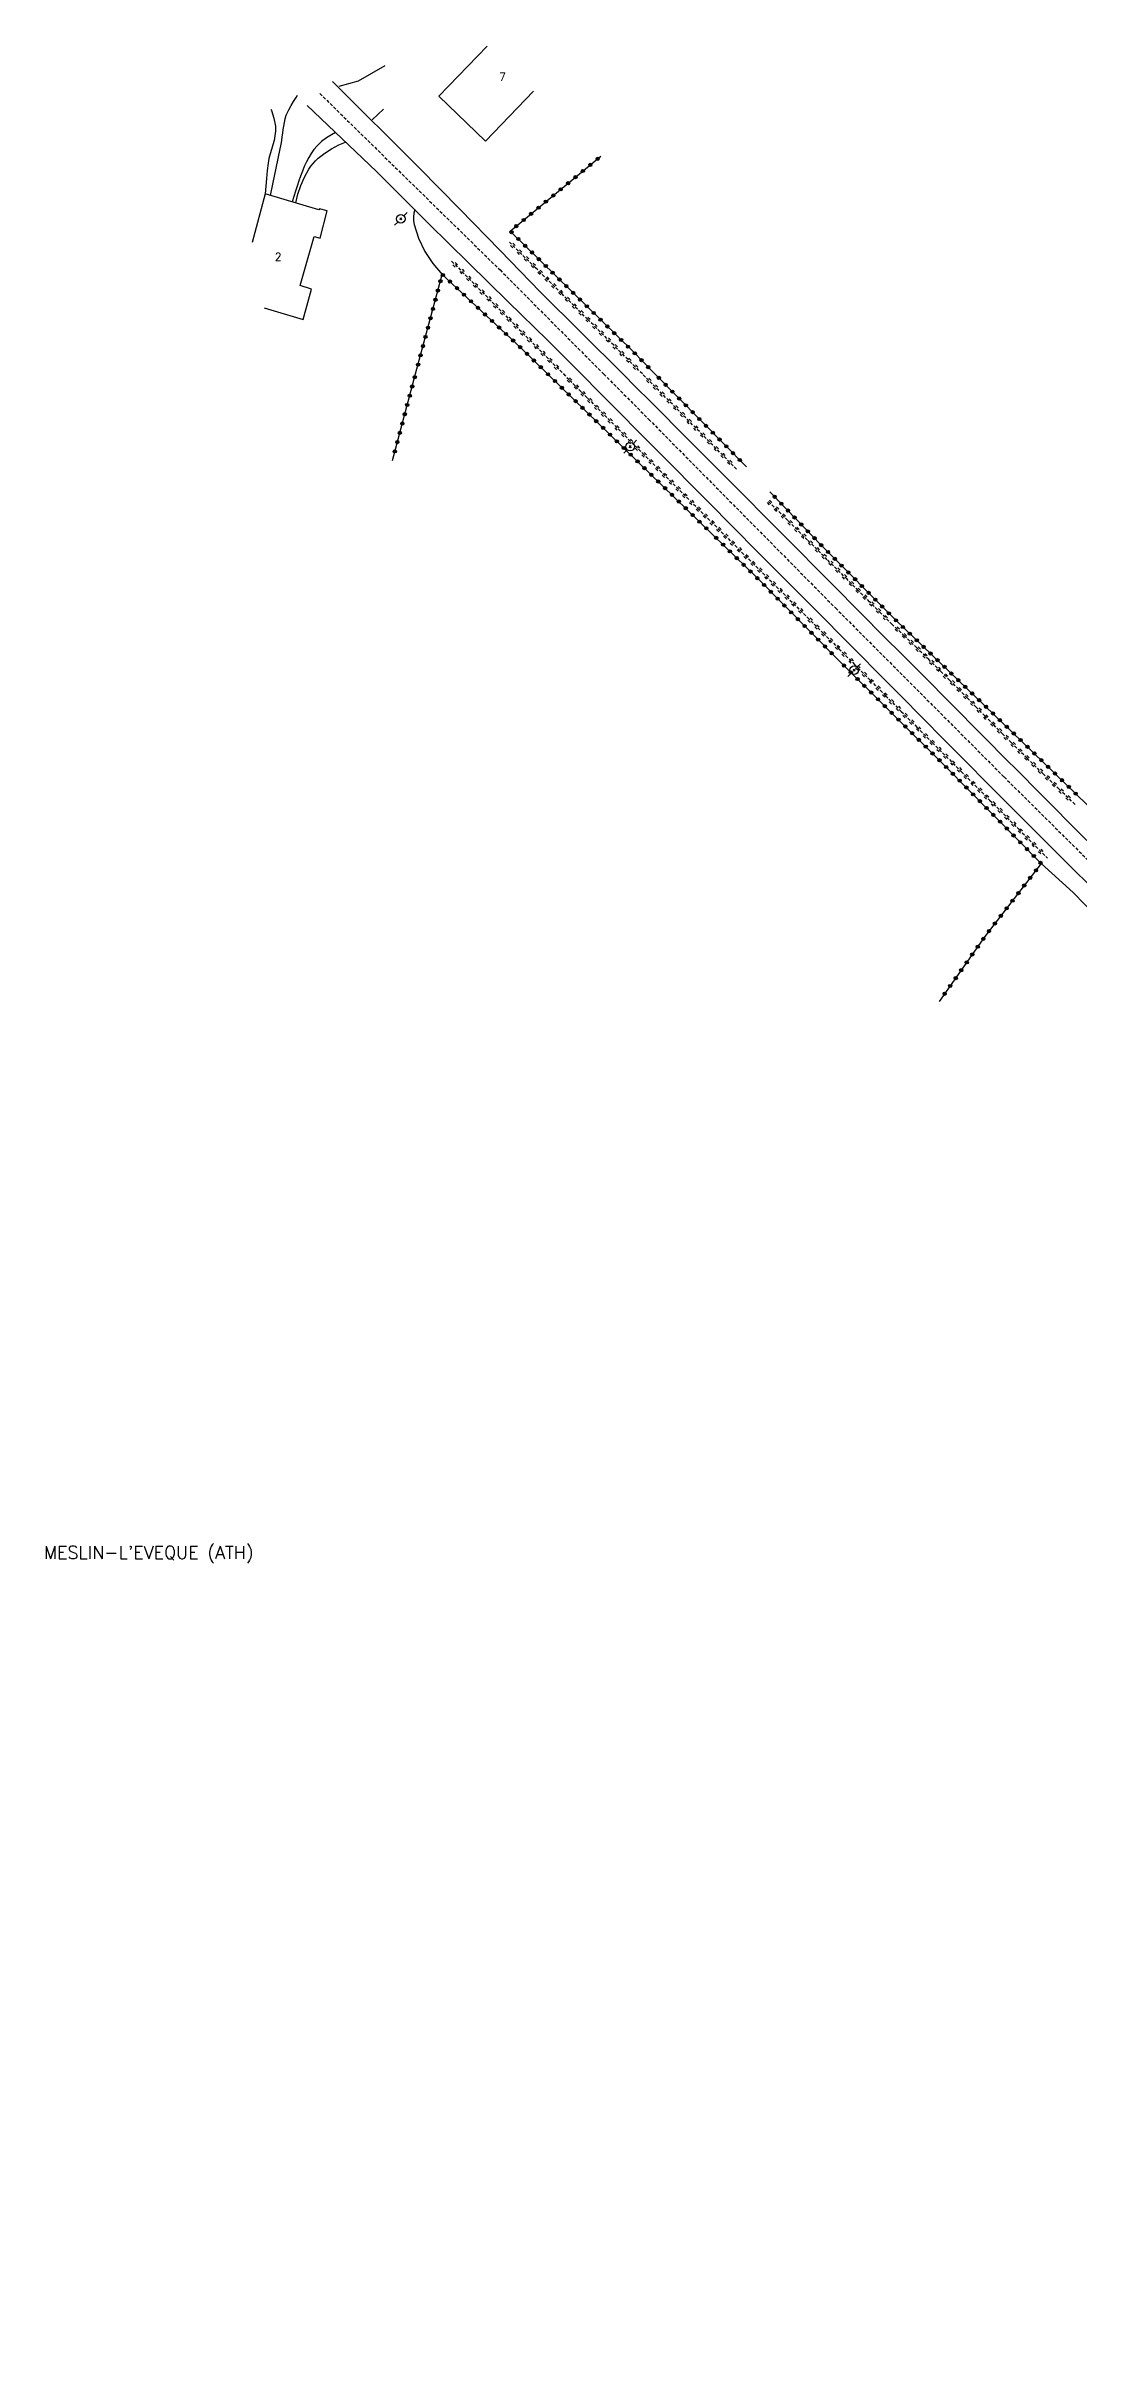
# Model space of a CAD drawing. Header units: millimetres. Extents: x 113000 to 114000, y 148000 to 148862.
# Drawn here: x 113519 to 113680.3, y 148362.4 to 148722.2 of the extents above; entities that cross this region are included whole.
import ezdxf
from ezdxf.enums import TextEntityAlignment as Align

# ---------------------------------------------------------------- set-up
doc = ezdxf.new("R2010")
doc.units = ezdxf.units.MM
doc.linetypes.add('DASHED', pattern=[0.75, 0.5, -0.25])
doc.layers.get('0').update_dxf_attribs({"linetype": 'CONTINUOUS'})
for name, color, linetype in [('W0001', 6, 'DASHED'), ('W0008', 7, 'CONTINUOUS'), ('W0017', 7, 'CONTINUOUS'), ('W0101', 7, 'CONTINUOUS'), ('W0211', 2, 'CONTINUOUS'), ('W0220', 5, 'DASHED'), ('W0322', 7, 'CONTINUOUS'), ('W0323', 7, 'CONTINUOUS'), ('W0330', 7, 'CONTINUOUS'), ('W0473', 7, 'CONTINUOUS'), ('W0980', 7, 'CONTINUOUS'), ('W0991', 7, 'CONTINUOUS')]:
    doc.layers.add(name, color=color, linetype=linetype)
doc.styles.get("Standard").update_dxf_attribs({"font": 'romans.shx', "width": 0.85})

# ---------------------------------------------------------------- blocks, each defined once
blk = doc.blocks.new('T473')
for p, q in [((-0.166667, 0.166667), (0.166667, -0.166667)), ((-0.166667, -0.166667), (0.166667, 0.166667)), ((0.500001, 0.500001), (1.000002, 1.000002)), ((-1.000002, -1.000002), (-0.500001, -0.500001))]:
    blk.add_line(p, q)
blk.add_ellipse((0, 0), major_axis=(0.471405, 0.471405), ratio=1, start_param=5.4977871438, end_param=11.780972451)
blk = doc.blocks.new('t323o')
at = {"color": 0, "linetype": 'Continuous'}
for radius in [0.25, 0.15]:
    blk.add_circle((0, 0), radius, dxfattribs=at)
blk = doc.blocks.new('t220o')
at = {"color": 0, "linetype": 'Continuous'}
for p, q in [((-0.25, 0.25), (0.25, 0.25)), ((-0.25, -0.25), (0.25, -0.25))]:
    blk.add_line(p, q, dxfattribs=at)
blk = doc.blocks.new('t322o')
at = {"color": 0, "linetype": 'Continuous'}
for radius in [0.25, 0.15]:
    blk.add_circle((0, 0), radius, dxfattribs=at)

msp = doc.modelspace()

# ---------------------------------------------------------------- linework, layer by layer
at = {"layer": 'W0001'}
for points in [[(113561.75, 148714.81), (113589.9, 148687.24), (113606.08, 148671)], [(113606.08, 148671), (113613.11, 148663.94), (113642.29, 148634.44), (113668.63, 148608.03), (113683.54, 148593.25), (113701.85, 148574.92), (113718.98, 148557.83), (113735.47, 148540.95), (113752.31, 148524.32), (113771.9, 148505.06), (113795.77, 148480.57), (113814.45, 148461.7), (113832.36, 148443.85), (113851.2, 148424.79), (113865.5, 148410.4), (113877.82, 148398.98), (113893.99, 148389.61), (113909.85, 148383.21), (113931.97, 148378.6), (113952.87, 148375.14), (113974.18, 148371.21), (113990.41, 148366.47), (114000, 148362.44)]]:
    msp.add_lwpolyline(points, dxfattribs=at)
at = {"layer": 'W0008'}
for points in [[(113596.17, 148683.85), (113589.9, 148690.29), (113583.62, 148696.73), (113577.34, 148703.15), (113563.72, 148716.69), (113563.72, 148716.69), (113563.72, 148716.69), (113563.72, 148716.69), (113563.72, 148716.69), (113563.72, 148716.69), (113563.72, 148716.69)], [(113559.78, 148712.95), (113559.78, 148712.95), (113559.78, 148712.95), (113559.78, 148712.95), (113570.59, 148702.62), (113570.59, 148702.62), (113570.59, 148702.62), (113570.59, 148702.62), (113572.69, 148700.52), (113578.83, 148694.42), (113585, 148688.34), (113591.18, 148682.27), (113597.37, 148676.22)], [(113609.08, 148671), (113596.17, 148683.85)], [(113597.37, 148676.22), (113602.56, 148671)], [(113602.56, 148671), (113605.57, 148667.97), (113608.57, 148664.95), (113611.58, 148661.92), (113614.59, 148658.89), (113622.39, 148651.03), (113630.19, 148643.18), (113637.99, 148635.32), (113645.79, 148627.46)], [(113650.13, 148629.74), (113641.98, 148637.97), (113633.82, 148646.19), (113625.65, 148654.4), (113617.47, 148662.6), (113615.37, 148664.7), (113613.28, 148666.8), (113611.18, 148668.9), (113609.08, 148671)], [(113681.58, 148598.09), (113678.97, 148600.73), (113676.36, 148603.36), (113673.74, 148605.99), (113671.13, 148608.62), (113668.51, 148611.25), (113666.21, 148613.56), (113663.91, 148615.87), (113661.62, 148618.19), (113659.33, 148620.5), (113657.03, 148622.82), (113654.74, 148625.13), (113652.44, 148627.44), (113650.13, 148629.74)], [(113645.79, 148627.46), (113649.16, 148624.06), (113652.54, 148620.65), (113655.91, 148617.25), (113659.28, 148613.84), (113662.65, 148610.44), (113666.03, 148607.03), (113669.41, 148603.64), (113672.8, 148600.25), (113675.94, 148597.13), (113679.08, 148594.01), (113682.23, 148590.89)]]:
    msp.add_lwpolyline(points, dxfattribs=at)
at = {"layer": 'W0017'}
for points in [[(113564.79, 148715.96), (113567.81, 148716.8), (113571.95, 148719.17)], [(113554.04, 148698.9), (113554.48, 148700.9), (113554.9, 148702.9), (113555.31, 148704.9), (113555.71, 148706.91), (113555.8, 148707.47), (113555.89, 148708.03), (113555.96, 148708.6), (113556.04, 148709.17), (113556.12, 148709.73), (113556.22, 148710.3), (113556.35, 148710.86), (113556.5, 148711.41), (113556.59, 148711.63), (113556.69, 148711.85), (113556.8, 148712.07), (113556.91, 148712.28), (113557.27, 148712.93), (113557.66, 148713.57), (113558.06, 148714.2), (113558.28, 148714.53)], [(113571.68, 148712.38), (113569.94, 148710.71)], [(113564.22, 148708.71), (113563.57, 148708.38), (113562.78, 148707.87), (113562.03, 148707.3), (113561.34, 148706.65), (113560.84, 148706.08), (113560.41, 148705.45), (113560.03, 148704.8), (113559.67, 148704.13), (113559.33, 148703.41), (113559.03, 148702.67), (113558.76, 148701.92), (113558.49, 148701.16), (113558.21, 148700.35), (113557.93, 148699.53), (113557.67, 148698.71), (113557.42, 148697.88)]]:
    msp.add_lwpolyline(points, dxfattribs=at)
at = {"layer": 'W0101'}
for points in [[(113595.15, 148715.2), (113587.63, 148707.37), (113580.34, 148714.38), (113587.89, 148722.23)], [(113553.24, 148699.14), (113551.16, 148691.55)], [(113553.05, 148681.33), (113559.15, 148679.49), (113560.44, 148684.27), (113558.66, 148684.82), (113560.87, 148692.45), (113561.79, 148692.22), (113562.91, 148696.46), (113561.7, 148696.8), (113561.58, 148696.62), (113553.24, 148699.14)]]:
    msp.add_lwpolyline(points, dxfattribs=at)
at = {"layer": 'W0211'}
for points in [[(113554.11, 148712.29), (113554.18, 148712.15), (113554.59, 148710.95), (113554.82, 148709.7), (113554.83, 148708.95), (113554.75, 148708.21), (113554.6, 148707.48), (113554.41, 148706.77), (113554.2, 148706.07), (113553.99, 148705.38), (113553.81, 148704.67), (113553.68, 148703.95), (113553.52, 148702.76), (113553.4, 148701.56), (113553.3, 148700.35), (113553.24, 148699.14)], [(113557.99, 148697.71), (113558.34, 148699.08), (113558.79, 148700.43), (113559.36, 148701.73), (113560.04, 148702.98), (113560.35, 148703.45), (113560.7, 148703.9), (113561.09, 148704.31), (113561.51, 148704.7), (113562.52, 148705.48), (113563.6, 148706.18), (113564.73, 148706.78), (113565.77, 148707.23)], [(113576.57, 148696.7), (113576.42, 148696.12), (113576.36, 148695.53), (113576.38, 148694.93), (113576.48, 148694.35), (113577.16, 148692.19), (113578.13, 148690.14), (113579.38, 148688.25), (113580.87, 148686.55)]]:
    msp.add_lwpolyline(points, dxfattribs=at)
at = {"layer": 'W0220'}
for points in [[(113612.13, 148671), (113611.01, 148672.12), (113609.9, 148673.24), (113608.78, 148674.35), (113607.66, 148675.47), (113603.6, 148679.52), (113599.53, 148683.55), (113595.45, 148687.58), (113591.36, 148691.59)], [(113582.34, 148688.62), (113599.79, 148671)], [(113599.79, 148671), (113600.74, 148670.05), (113601.68, 148669.1), (113602.63, 148668.15), (113603.58, 148667.2), (113612.15, 148658.62), (113620.73, 148650.05), (113629.32, 148641.49), (113637.93, 148632.95)], [(113626.84, 148656.12), (113612.13, 148671)], [(113651.14, 148631.86), (113649.39, 148633.63), (113647.63, 148635.39), (113645.86, 148637.16), (113644.1, 148638.92), (113641.02, 148641.98), (113637.94, 148645.04), (113634.86, 148648.09), (113631.77, 148651.14)], [(113637.93, 148632.95), (113640.37, 148630.51), (113642.82, 148628.07), (113645.25, 148625.63), (113647.69, 148623.18), (113650.12, 148620.73), (113652.55, 148618.28), (113654.99, 148615.83), (113657.43, 148613.39), (113661.93, 148608.89), (113666.43, 148604.38), (113670.92, 148599.86), (113675.41, 148595.34)], [(113679.73, 148603.73), (113677.22, 148606.12), (113674.72, 148608.53), (113672.24, 148610.95), (113669.77, 148613.39), (113668.38, 148614.77), (113667.01, 148616.16), (113665.64, 148617.56), (113664.28, 148618.96), (113662.91, 148620.35), (113661.54, 148621.75), (113660.16, 148623.13), (113658.76, 148624.5), (113656.87, 148626.36), (113654.98, 148628.21), (113653.08, 148630.05), (113651.14, 148631.86)]]:
    msp.add_lwpolyline(points, dxfattribs=at)
at = {"layer": 'W0322'}
for points in [[(113580.87, 148686.55), (113593.09, 148675.13), (113597.34, 148671)], [(113597.34, 148671), (113623.21, 148645.83)]]:
    msp.add_lwpolyline(points, dxfattribs=at)
at = {"layer": 'W0323'}
for points in [[(113614.1, 148671), (113610.62, 148674.54), (113591.49, 148693.32), (113605.66, 148705.03)], [(113576.71, 148671), (113580.87, 148686.55)], [(113573.08, 148657.46), (113576.71, 148671)], [(113628.4, 148656.48), (113614.1, 148671)], [(113651.7, 148632.54), (113640, 148644.32), (113632.03, 148652.6)], [(113623.21, 148645.83), (113630.04, 148639.13), (113642.76, 148626.3)], [(113651.7, 148632.54), (113669.86, 148615.11), (113681.55, 148603.74), (113687.11, 148598.51), (113702.58, 148583.59), (113708.97, 148605.12)], [(113642.76, 148626.3), (113659.45, 148609.74), (113674.43, 148594.51), (113665.62, 148583.1), (113658.49, 148572.93)]]:
    msp.add_lwpolyline(points, dxfattribs=at)
at = {"layer": 'W0330'}
msp.add_lwpolyline([(113690.66, 148541.09), (113698.67, 148551.54), (113706.37, 148561.11), (113698.21, 148570.39), (113686.69, 148582.47), (113679.43, 148589.99), (113674.43, 148594.51)], dxfattribs=at)

# ---------------------------------------------------------------- block references
at = {"layer": 'W0220'}
for p, rotation in [((113591.89, 148691.07), 135.5378875120078), ((113592.96, 148690.02), 135.5378875120078), ((113582.9, 148688.05), 314.724991531432), ((113583.96, 148686.99), 314.724991531432), ((113594.03, 148688.97), 135.5378875120078), ((113595.1, 148687.92), 135.5378875120078), ((113596.17, 148686.87), 135.3925163185669), ((113585.01, 148685.92), 314.724991531432), ((113586.07, 148684.85), 314.724991531432), ((113587.12, 148683.79), 314.724991531432), ((113588.18, 148682.72), 314.724991531432), ((113597.24, 148685.81), 135.3925163185669), ((113598.31, 148684.76), 135.3925163185669), ((113599.38, 148683.71), 135.3925163185669), ((113600.44, 148682.65), 135.2471425723283), ((113589.23, 148681.66), 314.724991531432), ((113590.29, 148680.59), 314.724991531432), ((113591.34, 148679.53), 314.724991531432), ((113601.51, 148681.59), 135.2471425723283), ((113602.57, 148680.54), 135.2471425723283), ((113603.64, 148679.48), 135.1017662732351), ((113592.4, 148678.46), 314.724991531432), ((113593.46, 148677.39), 314.724991531432), ((113594.51, 148676.33), 314.724991531432), ((113604.7, 148678.42), 135.1017662732351), ((113605.76, 148677.36), 135.1017662732351), ((113606.83, 148676.3), 135.1017662732351), ((113595.57, 148675.26), 314.724991531432), ((113596.62, 148674.2), 314.724991531432), ((113597.68, 148673.13), 314.724991531432), ((113598.73, 148672.07), 314.724991531432), ((113607.89, 148675.25), 135.012668127553), ((113608.95, 148674.19), 134.9793490250592), ((113610.01, 148673.12), 134.9448224186577), ((113611.07, 148672.06), 134.9090883076741), ((113600.76, 148670.03), 314.8820760637778), ((113601.82, 148668.96), 314.8974713109425), ((113613.13, 148669.98), 134.6709347469282), ((113614.19, 148668.92), 134.6709347469282), ((113602.87, 148667.9), 314.9116264583229), ((113603.93, 148666.84), 314.9595083200376), ((113604.99, 148665.78), 314.9595083200376), ((113606.05, 148664.72), 314.9595083200376), ((113615.24, 148667.85), 134.6709347469282), ((113616.3, 148666.78), 134.6709347469282), ((113617.35, 148665.72), 134.6709347469282), ((113618.4, 148664.65), 134.6709347469282), ((113607.11, 148663.66), 314.9595083200376), ((113608.17, 148662.59), 314.9595083200376), ((113609.23, 148661.53), 314.9595083200376), ((113619.46, 148663.58), 134.6709347469282), ((113620.51, 148662.52), 134.6709347469282), ((113621.57, 148661.45), 134.6709347469282), ((113610.29, 148660.47), 314.9595083200376), ((113611.35, 148659.41), 314.9595083200376), ((113612.41, 148658.35), 315.0416307185698), ((113622.62, 148660.38), 134.6709347469282), ((113623.68, 148659.32), 134.6709347469282), ((113624.73, 148658.25), 134.6709347469282), ((113613.48, 148657.29), 315.0416307185698), ((113614.54, 148656.23), 315.0416307185698), ((113615.6, 148655.17), 315.0416307185698), ((113616.66, 148654.11), 315.0416307185698), ((113625.79, 148657.18), 134.6709347469282), ((113617.72, 148653.05), 315.0416307185698), ((113618.78, 148651.99), 315.0416307185698), ((113619.84, 148650.93), 315.0416307185698), ((113632.01, 148650.91), 135.3660996766085), ((113620.91, 148649.87), 315.1237534979391), ((113621.97, 148648.81), 315.1237534979391), ((113623.03, 148647.75), 315.1237534979391), ((113624.09, 148646.69), 315.1237534979391), ((113633.07, 148649.85), 135.3660996766085), ((113634.14, 148648.8), 135.3660996766085), ((113635.21, 148647.74), 135.2869671865998), ((113636.27, 148646.69), 135.2869671865998), ((113625.16, 148645.64), 315.1237534979391), ((113626.22, 148644.58), 315.1237534979391), ((113627.28, 148643.52), 315.1237534979391), ((113637.34, 148645.63), 135.2869671865998), ((113638.41, 148644.58), 135.2078394452409), ((113639.47, 148643.52), 135.2078394452409), ((113628.35, 148642.46), 315.1237534979391), ((113629.41, 148641.4), 315.2058766585403), ((113630.47, 148640.35), 315.2058766585403), ((113640.54, 148642.46), 135.2078394452409), ((113641.6, 148641.41), 135.1287164518972), ((113642.66, 148640.35), 135.1287164518972), ((113631.54, 148639.29), 315.2058766585403), ((113632.6, 148638.23), 315.2058766585403), ((113633.67, 148637.18), 315.2058766585403), ((113634.73, 148636.12), 315.2058766585403), ((113643.73, 148639.29), 135.1287164518972), ((113644.79, 148638.23), 135.0496018088316), ((113645.85, 148637.17), 135.0496018088316), ((113646.91, 148636.11), 134.9704898433452), ((113635.8, 148635.06), 315.2058766585403), ((113636.86, 148634), 315.2058766585403), ((113638.35, 148632.53), 315.191957000949), ((113647.97, 148635.05), 134.8913689318818), ((113649.03, 148633.99), 134.8913689318818), ((113650.08, 148632.92), 134.812239074632), ((113639.41, 148631.47), 315.191957000949), ((113640.48, 148630.41), 315.025648545652), ((113641.54, 148629.35), 315.025648545652), ((113651.96, 148631.1), 137.0079140092299), ((113653.05, 148630.08), 137.0079140092299), ((113654.13, 148629.04), 136.0026001624772), ((113642.6, 148628.29), 315.025648545652), ((113643.66, 148627.23), 314.9006708507233), ((113644.72, 148626.17), 314.9006708507233), ((113645.78, 148625.1), 314.8170242955855), ((113655.21, 148627.99), 135.5185644740208), ((113656.28, 148626.94), 135.5185644740208), ((113657.35, 148625.89), 135.5560404915338), ((113646.83, 148624.04), 314.8170242955855), ((113647.89, 148622.98), 314.7847710488029), ((113648.95, 148621.91), 314.7847710488029), ((113658.42, 148624.84), 135.5560404915338), ((113659.49, 148623.79), 135.4092600247783), ((113660.56, 148622.73), 134.919328408118), ((113661.61, 148621.67), 134.5676753835938), ((113650, 148620.85), 314.7847710488029), ((113651.06, 148619.78), 314.8039116829978), ((113652.12, 148618.72), 314.8039116829978), ((113662.67, 148620.6), 134.5676753835938), ((113663.72, 148619.53), 134.3543128918493), ((113664.76, 148618.45), 134.3054900107154), ((113653.18, 148617.65), 314.8643849736947), ((113654.23, 148616.59), 314.8643849736947), ((113655.29, 148615.53), 314.9661907373012), ((113656.35, 148614.47), 314.9661907373012), ((113665.81, 148617.38), 134.4212159747967), ((113666.86, 148616.31), 134.4212159747967), ((113667.92, 148615.24), 134.6752571109071), ((113657.41, 148613.41), 314.9661907373012), ((113658.47, 148612.34), 314.9934010549209), ((113659.53, 148611.28), 314.9934010549209), ((113668.97, 148614.18), 135.0676047877552), ((113670.04, 148613.12), 135.4367721394223), ((113671.11, 148612.07), 135.4367721394223), ((113672.18, 148611.02), 135.4367721394223), ((113660.59, 148610.22), 314.9934010549209), ((113661.65, 148609.16), 314.9934010549209), ((113662.71, 148608.1), 314.9288958421226), ((113663.77, 148607.04), 314.9288958421226), ((113673.25, 148609.97), 135.7254713582173), ((113674.32, 148608.92), 135.7254713582173), ((113675.4, 148607.88), 136.0141697938854), ((113664.83, 148605.98), 314.9288958421226), ((113665.89, 148604.91), 314.9288958421226), ((113666.95, 148603.85), 314.8643915358343), ((113676.48, 148606.84), 136.0141697938854), ((113677.56, 148605.8), 136.3028674473225), ((113678.65, 148604.76), 136.3028674473225), ((113668.01, 148602.79), 314.8643915358343), ((113669.07, 148601.73), 314.8643915358343), ((113670.13, 148600.66), 314.8643915358343), ((113671.18, 148599.6), 314.7998881353868), ((113672.24, 148598.54), 314.7998881353868), ((113673.3, 148597.47), 314.7998881353868), ((113674.35, 148596.41), 314.7998881353868)]:
    msp.add_blockref('t220o', p, dxfattribs=dict(at, rotation=rotation))
at = {"layer": 'W0322'}
for p, rotation in [((113580.98, 148686.45), 316.9310226826045), ((113582.08, 148685.43), 316.9310226826045), ((113583.17, 148684.4), 316.9310226826045), ((113584.27, 148683.38), 316.9310226826045), ((113585.37, 148682.35), 316.9310226826045), ((113586.46, 148681.33), 316.9310226826045), ((113587.56, 148680.3), 316.9310226826045), ((113588.65, 148679.28), 316.9310226826045), ((113589.75, 148678.26), 316.9310226826045), ((113590.84, 148677.23), 316.9310226826045), ((113591.94, 148676.21), 316.9310226826045), ((113593.04, 148675.18), 316.9310226826045), ((113594.11, 148674.14), 315.7916661013942), ((113595.19, 148673.09), 315.7916661013942), ((113596.26, 148672.05), 315.7916661013942), ((113597.4, 148670.93), 315.7916661013636), ((113598.48, 148669.89), 315.7916661013636), ((113599.56, 148668.84), 315.7916661013636), ((113600.63, 148667.8), 315.7916661013636), ((113601.71, 148666.75), 315.7916661013636), ((113602.78, 148665.71), 315.7916661013636), ((113603.86, 148664.66), 315.7916661013636), ((113604.93, 148663.61), 315.7916661013636), ((113606.01, 148662.57), 315.7916661013636), ((113607.08, 148661.52), 315.7916661013636), ((113608.16, 148660.48), 315.7916661013636), ((113609.23, 148659.43), 315.7916661013636), ((113610.31, 148658.38), 315.7916661013636), ((113611.38, 148657.34), 315.7916661013636), ((113612.46, 148656.29), 315.7916661013636), ((113613.53, 148655.25), 315.7916661013636), ((113614.61, 148654.2), 315.7916661013636), ((113615.68, 148653.15), 315.7916661013636), ((113616.76, 148652.11), 315.7916661013636), ((113617.83, 148651.06), 315.7916661013636), ((113618.91, 148650.02), 315.7916661013636), ((113619.98, 148648.97), 315.7916661013636), ((113621.06, 148647.92), 315.7916661013636), ((113622.13, 148646.88), 315.7916661013636)]:
    msp.add_blockref('t322o', p, dxfattribs=dict(at, rotation=rotation))
at = {"layer": 'W0323'}
for p, rotation in [((113605.16, 148704.61), 39.57744079243452), ((113600.53, 148700.79), 39.57744079243452), ((113601.69, 148701.75), 39.57744079243452), ((113602.84, 148702.7), 39.57744079243452), ((113604, 148703.66), 39.57744079243452), ((113595.91, 148696.97), 39.57744079243452), ((113597.06, 148697.92), 39.57744079243452), ((113598.22, 148698.88), 39.57744079243452), ((113599.38, 148699.84), 39.57744079243452), ((113592.44, 148694.1), 39.57744079243452), ((113593.6, 148695.06), 39.57744079243452), ((113594.75, 148696.01), 39.57744079243452), ((113591.69, 148693.13), 135.5259951228118), ((113592.76, 148692.08), 135.5259951228118), ((113593.83, 148691.03), 135.5259951228118), ((113594.9, 148689.98), 135.5259951228118), ((113595.97, 148688.92), 135.5259951228118), ((113597.04, 148687.87), 135.5259951228118), ((113598.11, 148686.82), 135.5259951228118), ((113580.2, 148684.04), 75.0114668623803), ((113580.59, 148685.49), 75.0114668623803), ((113599.18, 148685.77), 135.5259951228118), ((113600.25, 148684.72), 135.5259951228118), ((113601.32, 148683.67), 135.5259951228118), ((113602.39, 148682.62), 135.5259951228118), ((113579.04, 148679.69), 75.0114668623803), ((113579.43, 148681.14), 75.0114668623803), ((113579.81, 148682.59), 75.0114668623803), ((113603.46, 148681.57), 135.5259951228118), ((113604.53, 148680.52), 135.5259951228118), ((113605.6, 148679.47), 135.5259951228118), ((113578.26, 148676.8), 75.0114668623803), ((113578.65, 148678.24), 75.0114668623803), ((113606.67, 148678.42), 135.5259951228118), ((113607.74, 148677.37), 135.5259951228118), ((113608.81, 148676.31), 135.5259951228118), ((113577.1, 148672.45), 75.0114668623803), ((113577.49, 148673.9), 75.0114668623803), ((113577.87, 148675.35), 75.0114668623803), ((113609.88, 148675.26), 135.5259951228118), ((113610.95, 148674.21), 134.5475775383923), ((113612, 148673.14), 134.5475775383923), ((113613.05, 148672.07), 134.5475775383923), ((113576.19, 148669.05), 75.01146686238165), ((113576.58, 148670.5), 75.01146686238165), ((113614.72, 148670.38), 134.5475775384243), ((113615.77, 148669.31), 134.5475775384243), ((113616.82, 148668.24), 134.5475775384243), ((113575.02, 148664.7), 75.01146686238165), ((113575.41, 148666.15), 75.01146686238165), ((113575.8, 148667.6), 75.01146686238165), ((113617.88, 148667.17), 134.5475775384243), ((113618.93, 148666.1), 134.5475775384243), ((113619.98, 148665.03), 134.5475775384243), ((113574.25, 148661.8), 75.01146686238165), ((113574.64, 148663.25), 75.01146686238165), ((113621.03, 148663.96), 134.5475775384243), ((113622.08, 148662.89), 134.5475775384243), ((113623.14, 148661.82), 134.5475775384243), ((113573.47, 148658.9), 75.01146686238165), ((113573.86, 148660.35), 75.01146686238165), ((113624.19, 148660.76), 134.5475775384243), ((113625.24, 148659.69), 134.5475775384243), ((113626.29, 148658.62), 134.5475775384243), ((113627.35, 148657.55), 134.5475775384243), ((113632.79, 148651.81), 133.9138873399458), ((113633.83, 148650.73), 133.9138873399458), ((113634.87, 148649.65), 133.9138873399458), ((113635.91, 148648.57), 133.9138873399458), ((113636.95, 148647.49), 133.9138873399458), ((113623.67, 148645.39), 315.5460607146966), ((113624.74, 148644.33), 315.5460607146966), ((113625.81, 148643.28), 315.5460607146966), ((113637.99, 148646.41), 133.9138873399458), ((113639.03, 148645.33), 133.9138873399458), ((113640.07, 148644.25), 134.8023197289105), ((113641.13, 148643.18), 134.8023197289105), ((113626.88, 148642.23), 315.5460607146966), ((113627.95, 148641.18), 315.5460607146966), ((113629.02, 148640.13), 315.5460607146966), ((113642.19, 148642.12), 134.8023197289105), ((113643.24, 148641.05), 134.8023197289105), ((113644.3, 148639.99), 134.8023197289105), ((113630.09, 148639.08), 314.7354080337124), ((113631.15, 148638.02), 314.7354080337124), ((113632.2, 148636.95), 314.7354080337124), ((113633.26, 148635.88), 314.7354080337124), ((113645.36, 148638.93), 134.8023197289105), ((113646.42, 148637.86), 134.8023197289105), ((113647.47, 148636.8), 134.8023197289105), ((113634.31, 148634.82), 314.7354080337124), ((113635.37, 148633.75), 314.7354080337124), ((113636.42, 148632.69), 314.7354080337124), ((113648.53, 148635.73), 134.8023197289105), ((113649.59, 148634.67), 134.8023197289105), ((113650.64, 148633.6), 134.8023197289105), ((113651.74, 148632.5), 316.1764946820909), ((113637.48, 148631.62), 314.7354080337124), ((113638.54, 148630.56), 314.7354080337124), ((113639.59, 148629.49), 314.7354080337124), ((113652.82, 148631.46), 316.1764946820909), ((113653.9, 148630.42), 316.1764946820909), ((113654.99, 148629.39), 316.1764946820909), ((113640.65, 148628.43), 314.7354080337124), ((113641.7, 148627.36), 314.7354080337124), ((113643.62, 148625.44), 315.2343231662634), ((113656.07, 148628.35), 316.1764946820909), ((113657.15, 148627.31), 316.1764946820909), ((113658.23, 148626.27), 316.1764946820909), ((113659.32, 148625.23), 316.1764946820909), ((113644.68, 148624.38), 315.2343231662634), ((113645.75, 148623.33), 315.2343231662634), ((113646.81, 148622.27), 315.2343231662634), ((113660.4, 148624.19), 316.1764946820909), ((113661.48, 148623.15), 316.1764946820909), ((113662.56, 148622.12), 316.1764946820909), ((113647.88, 148621.22), 315.2343231662634), ((113648.94, 148620.16), 315.2343231662634), ((113650.01, 148619.1), 315.2343231662634), ((113651.07, 148618.05), 315.2343231662634), ((113663.64, 148621.08), 316.1764946820909), ((113664.73, 148620.04), 316.1764946820909), ((113665.81, 148619), 316.1764946820909), ((113666.89, 148617.96), 316.1764946820909), ((113652.14, 148616.99), 315.2343231662634), ((113653.2, 148615.93), 315.2343231662634), ((113654.27, 148614.88), 315.2343231662634), ((113667.97, 148616.92), 316.1764946820909), ((113669.06, 148615.88), 316.1764946820909), ((113670.14, 148614.84), 315.8125282520742), ((113655.33, 148613.82), 315.2343231662634), ((113656.4, 148612.77), 315.2343231662634), ((113657.46, 148611.71), 315.2343231662634), ((113658.53, 148610.65), 315.2343231662634), ((113671.21, 148613.8), 315.8125282520742), ((113672.29, 148612.75), 315.8125282520742), ((113673.36, 148611.71), 315.8125282520742), ((113674.44, 148610.66), 315.8125282520742), ((113659.59, 148609.59), 314.5315078577074), ((113660.64, 148608.53), 314.5315078577074), ((113661.7, 148607.46), 314.5315078577074), ((113675.51, 148609.62), 315.8125282520742), ((113676.59, 148608.57), 315.8125282520742), ((113677.67, 148607.52), 315.8125282520742), ((113662.75, 148606.39), 314.5315078577074), ((113663.8, 148605.32), 314.5315078577074), ((113664.85, 148604.25), 314.5315078577074), ((113678.74, 148606.48), 315.8125282520742), ((113679.82, 148605.43), 315.8125282520742), ((113665.9, 148603.18), 314.5315078577074), ((113666.96, 148602.11), 314.5315078577074), ((113668.01, 148601.04), 314.5315078577074), ((113669.06, 148599.97), 314.5315078577074), ((113670.11, 148598.9), 314.5315078577074), ((113671.16, 148597.83), 314.5315078577074), ((113672.22, 148596.76), 314.5315078577074), ((113673.27, 148595.69), 314.5315078577074), ((113673.62, 148593.45), 232.332778087749), ((113674.32, 148594.62), 314.5315078577074), ((113670.87, 148589.89), 232.332778087749), ((113671.78, 148591.08), 232.332778087749), ((113672.7, 148592.26), 232.332778087749), ((113668.12, 148586.33), 232.332778087749), ((113669.03, 148587.51), 232.332778087749), ((113669.95, 148588.7), 232.332778087749), ((113665.38, 148582.75), 234.9536318205482), ((113666.28, 148583.95), 232.332778087749), ((113667.2, 148585.14), 232.332778087749), ((113662.8, 148579.07), 234.9536318205482), ((113663.66, 148580.3), 234.9536318205482), ((113664.52, 148581.52), 234.9536318205482), ((113660.21, 148575.38), 234.9536318205482), ((113661.08, 148576.61), 234.9536318205482), ((113661.94, 148577.84), 234.9536318205482), ((113659.35, 148574.16), 234.9536318205482)]:
    msp.add_blockref('t323o', p, dxfattribs=dict(at, rotation=rotation))
at = {"layer": 'W0473'}
for p in [(113574.42, 148695.23), (113610.24, 148659.64), (113645.2, 148624.72)]:
    msp.add_blockref('T473', p, dxfattribs=at)

# ---------------------------------------------------------------- texts
at = {"layer": 'W0980'}
msp.add_text("MESLIN-L'EVEQUE (ATH)", height=2, dxfattribs=at).set_placement((113535.02, 148486.74), align=Align.MIDDLE)
at = {"layer": 'W0991'}
for s, p in [('7', (113590.28, 148717.42)), ('2', (113555.26, 148689.32))]:
    msp.add_text(s, height=1.25, dxfattribs=at).set_placement(p, align=Align.MIDDLE_CENTER)

doc.saveas('drawing.dxf')
